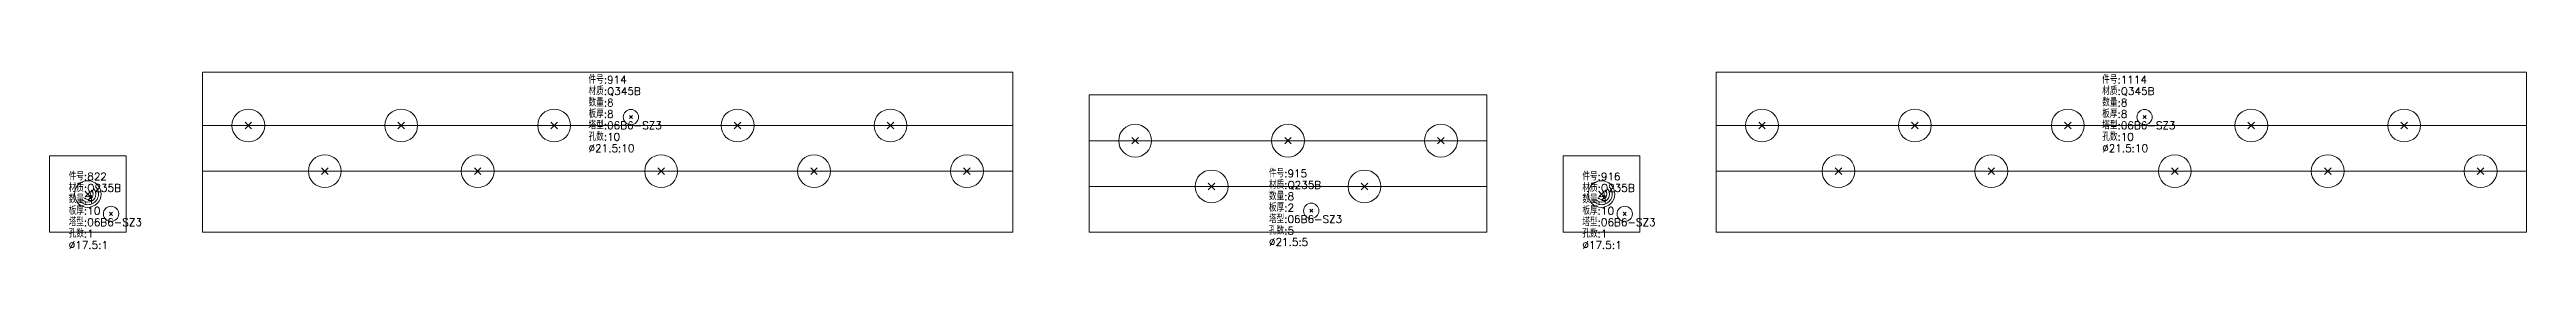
# Model space of a CAD drawing. Extents: x 0 to 24836, y -11 to 587.
# Drawn here: x 20234 to 21854, y -11 to 105 of the extents above; entities that cross this region are included whole.
import ezdxf
from ezdxf.enums import TextEntityAlignment as Align

# ---------------------------------------------------------------- set-up
doc = ezdxf.new("R2010")
doc.units = 0
doc.header["$LTSCALE"] = 20
doc.header["$MEASUREMENT"] = 0
for name, color, linetype, lineweight in [('1', 7, 'CONTINUOUS', 25), ('2', 7, 'CONTINUOUS', 25), ('5', 7, 'CONTINUOUS', 25)]:
    doc.layers.add(name, color=color, linetype=linetype, lineweight=lineweight)
doc.styles.get("Standard").update_dxf_attribs({"font": 'simplex', "width": 0.7, "bigfont": 'gbhzfs.shx'})

# ---------------------------------------------------------------- blocks, each defined once
blk = doc.blocks.new('板孔17.5')
at = {"layer": '5', "color": 7, "linetype": 'Continuous', "lineweight": 13}
for p, q in [((-0.2, -0.2), (0.2, 0.2)), ((-0.2, 0.2), (0.2, -0.2))]:
    blk.add_line(p, q, dxfattribs=at)
blk.add_circle((0, 0), 1, dxfattribs=at)
for radius in [0.8, 0.6, 0.4, 0.2]:
    blk.add_arc((0, 0), radius, 225, 45, dxfattribs=at)
blk = doc.blocks.new('板孔21.5')
at = {"layer": '5', "color": 7, "linetype": 'Continuous', "lineweight": 13}
for p, q in [((-0.2, -0.2), (0.2, 0.2)), ((-0.2, 0.2), (0.2, -0.2))]:
    blk.add_line(p, q, dxfattribs=at)
blk.add_circle((0, 0), 1, dxfattribs=at)

msp = doc.modelspace()

# ---------------------------------------------------------------- linework, layer by layer
at = {"layer": '1', "color": 7, "linetype": 'Continuous', "lineweight": 18}
for p, q in [((20864.5, 105), (20334.5, 105)), ((20334.5, 105), (20334.5, 0)), ((20864.5, 0), (20864.5, 105)), ((21854.5, 105), (21324.5, 105)), ((21324.5, 105), (21324.5, 0)), ((21854.5, 0), (21854.5, 105)), ((21174.5, 90), (20914.5, 90)), ((20914.5, 90), (20914.5, 0)), ((21174.5, 0), (21174.5, 90)), ((20284.5, 50), (20234.5, 50)), ((20234.5, 50), (20234.5, 0)), ((20284.5, 0), (20284.5, 50)), ((21274.5, 50), (21224.5, 50)), ((21224.5, 50), (21224.5, 0)), ((21274.5, 0), (21274.5, 50)), ((20234.5, 0), (20284.5, 0)), ((20334.5, 0), (20864.5, 0)), ((20914.5, 0), (21174.5, 0)), ((21224.5, 0), (21274.5, 0)), ((21324.5, 0), (21854.5, 0))]:
    msp.add_line(p, q, dxfattribs=at)
at = {"layer": '2', "color": 9, "linetype": 'Continuous', "lineweight": 13}
for p, q in [((20334.5, 70), (20864.5, 70)), ((21324.5, 70), (21854.5, 70)), ((21174.5, 60), (20914.5, 60)), ((20334.5, 40), (20864.5, 40)), ((21324.5, 40), (21854.5, 40)), ((21174.5, 30), (20914.5, 30))]:
    msp.add_line(p, q, dxfattribs=at)
at = {"layer": '2', "color": 7, "linetype": 'Continuous', "lineweight": 13}
for p, q in [((20615.7, 76.5), (20613.7, 74.5)), ((20613.7, 76.5), (20615.7, 74.5)), ((21605.7, 76.5), (21603.7, 74.5)), ((21603.7, 76.5), (21605.7, 74.5)), ((20275.7, 13), (20273.7, 11)), ((20273.7, 13), (20275.7, 11)), ((21060.7, 15), (21058.7, 13)), ((21058.7, 15), (21060.7, 13)), ((21265.7, 13), (21263.7, 11)), ((21263.7, 13), (21265.7, 11))]:
    msp.add_line(p, q, dxfattribs=at)
for centre in [(20614.7, 75.5), (21604.7, 75.5), (20274.7, 12), (21059.7, 14), (21264.7, 12)]:
    msp.add_circle(centre, 5, dxfattribs=at)

# ---------------------------------------------------------------- block references
at = {"layer": '1', "color": 7, "linetype": 'Continuous', "lineweight": 13}
for name, p, xscale, yscale, zscale in [('板孔21.5', (20364.5, 70), 10.75, 10.75, 10.75), ('板孔21.5', (20464.5, 70), 10.75, 10.75, 10.75), ('板孔21.5', (20564.5, 70), 10.75, 10.75, 10.75), ('板孔21.5', (20684.5, 70), 10.75, 10.75, 10.75), ('板孔21.5', (20784.5, 70), 10.75, 10.75, 10.75), ('板孔21.5', (20944.5, 60), 10.75, 10.75, 10.75), ('板孔21.5', (21044.5, 60), 10.75, 10.75, 10.75), ('板孔21.5', (21144.5, 60), 10.75, 10.75, 10.75), ('板孔21.5', (21354.5, 70), 10.75, 10.75, 10.75), ('板孔21.5', (21454.5, 70), 10.75, 10.75, 10.75), ('板孔21.5', (21554.5, 70), 10.75, 10.75, 10.75), ('板孔21.5', (21674.5, 70), 10.75, 10.75, 10.75), ('板孔21.5', (21774.5, 70), 10.75, 10.75, 10.75), ('板孔21.5', (20414.5, 40), 10.75, 10.75, 10.75), ('板孔21.5', (20514.5, 40), 10.75, 10.75, 10.75), ('板孔21.5', (20634.5, 40), 10.75, 10.75, 10.75), ('板孔21.5', (20734.5, 40), 10.75, 10.75, 10.75), ('板孔21.5', (20834.5, 40), 10.75, 10.75, 10.75), ('板孔21.5', (21404.5, 40), 10.75, 10.75, 10.75), ('板孔21.5', (21504.5, 40), 10.75, 10.75, 10.75), ('板孔21.5', (21624.5, 40), 10.75, 10.75, 10.75), ('板孔21.5', (21724.5, 40), 10.75, 10.75, 10.75), ('板孔21.5', (21824.5, 40), 10.75, 10.75, 10.75), ('板孔17.5', (20259.5, 25), 8.75, 8.75, 8.75), ('板孔21.5', (20994.5, 30), 10.75, 10.75, 10.75), ('板孔21.5', (21094.5, 30), 10.75, 10.75, 10.75), ('板孔17.5', (21249.5, 25), 8.75, 8.75, 8.75)]:
    msp.add_blockref(name, p, dxfattribs=dict(at, xscale=xscale, yscale=yscale, zscale=zscale))

# ---------------------------------------------------------------- texts
at = {"layer": '2', "color": 7, "linetype": 'Continuous', "lineweight": 13}
for s, p in [('件号:914', (20587, 96)), ('件号:1114', (21577, 96)), ('材质:Q345B', (20587, 88.5)), ('数量:8', (20587, 81)), ('材质:Q345B', (21577, 88.5)), ('数量:8', (21577, 81)), ('板厚:8', (20587, 73.5)), ('塔型:06B6-SZ3', (20587, 66)), ('孔数:10', (20587, 58.5)), ('板厚:8', (21577, 73.5)), ('塔型:06B6-SZ3', (21577, 66)), ('孔数:10', (21577, 58.5)), ('%%c21.5:10', (20587, 51)), ('%%c21.5:10', (21577, 51)), ('件号:822', (20247, 32.5)), ('件号:915', (21032, 34.5)), ('材质:Q235B', (21032, 27)), ('件号:916', (21237, 32.5)), ('材质:Q235B', (20247, 25)), ('数量:4', (20247, 17.5)), ('板厚:10', (20247, 10)), ('数量:8', (21032, 19.5)), ('板厚:2', (21032, 12)), ('材质:Q235B', (21237, 25)), ('数量:4', (21237, 17.5)), ('板厚:10', (21237, 10)), ('塔型:06B6-SZ3', (20247, 2.5)), ('孔数:1', (20247, -5)), ('塔型:06B6-SZ3', (21032, 4.5)), ('孔数:5', (21032, -3)), ('塔型:06B6-SZ3', (21237, 2.5)), ('孔数:1', (21237, -5)), ('%%c17.5:1', (20247, -12.5)), ('%%c21.5:5', (21032, -10.5)), ('%%c17.5:1', (21237, -12.5))]:
    msp.add_text(s, height=5, dxfattribs=at).set_placement(p, align=Align.BOTTOM_LEFT)

doc.saveas('drawing.dxf')
